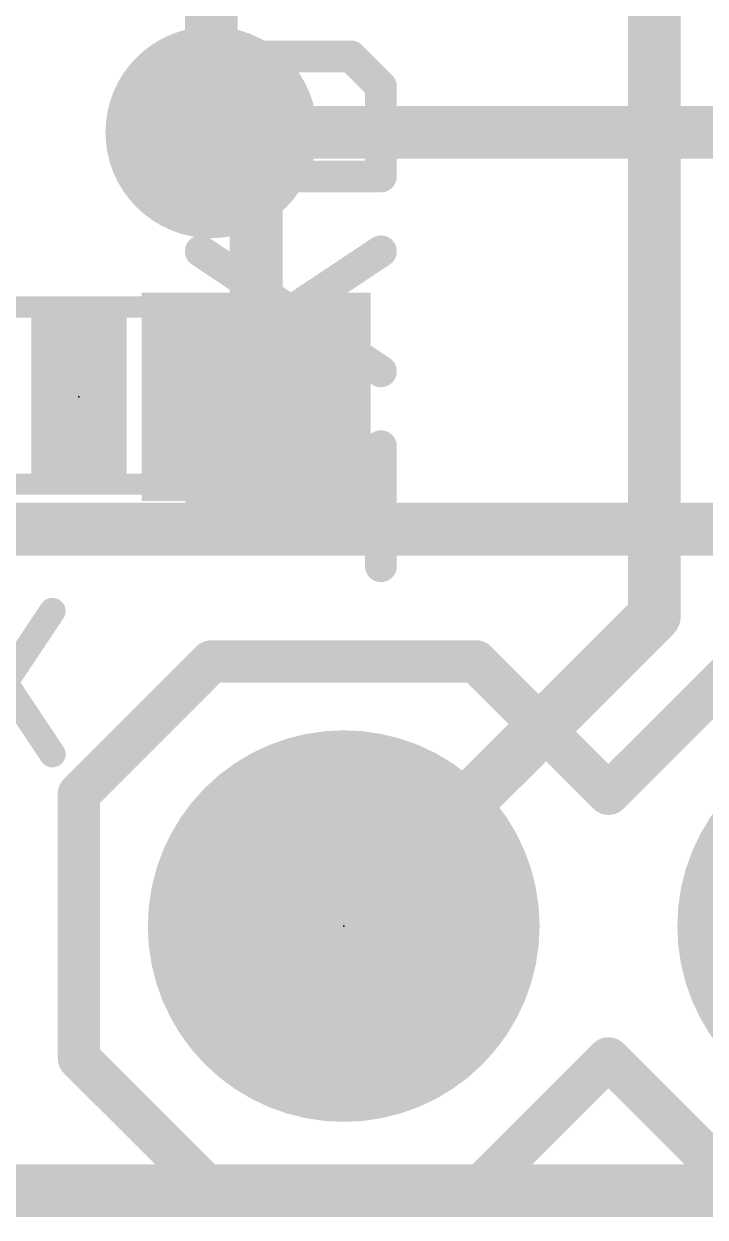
# Model space of a CAD drawing. Extents: x -17 to 90, y -12 to 22.
# Drawn here: x 6.09 to 9.35, y 1.14 to 6.87 of the extents above; entities that cross this region are included whole.
import ezdxf

# ---------------------------------------------------------------- set-up
doc = ezdxf.new("R2010")
doc.units = 0
for name, color, linetype in [('1', 12, 'CONTINUOUS'), ('16', 132, 'CONTINUOUS'), ('17', 110, 'CONTINUOUS'), ('18', 110, 'CONTINUOUS'), ('20', 53, 'CONTINUOUS'), ('21', 41, 'CONTINUOUS'), ('22', 40, 'CONTINUOUS'), ('23', 53, 'CONTINUOUS'), ('51', 53, 'CONTINUOUS')]:
    doc.layers.add(name, color=color, linetype=linetype)

# ---------------------------------------------------------------- blocks, each defined once
blk = doc.blocks.new('RECT')
blk.add_solid([(-0.5, -0.5), (0.5, -0.5), (-0.5, 0.5), (0.5, 0.5)])
blk = doc.blocks.new('ROUNDP')
at = {"const_width": 0.5}
blk.add_lwpolyline([(0, -0.25, 1), (0, 0.25, 1), (0, -0.25)], format="xyb", dxfattribs=at)
blk = doc.blocks.new('ROUNDV')
at = {"const_width": 0.5}
blk.add_lwpolyline([(0, -0.25, 1), (0, 0.25, 1), (0, -0.25)], format="xyb", dxfattribs=at)

msp = doc.modelspace()

# ---------------------------------------------------------------- linework, layer by layer
at = {"layer": '1', "const_width": 0.254}
for points in [[(9.11, 4.03), (9.11, 7.774)], [(6.985, 6.35), (7.2, 6.35)], [(7.2, 6.35), (7.2, 5.08)], [(7.62, 2.54), (9.11, 4.03)], [(31.75, 1.27), (1.27, 1.27)]]:
    msp.add_lwpolyline(points, dxfattribs=at)
at = {"layer": '1', "const_width": 0.127}
for points in [[(6.985, 6.4135, 1), (6.985, 6.2865)], [(7.2635, 6.35, 1), (7.1365, 6.35)], [(7.2, 6.2865, 1), (7.2, 6.4135)], [(7.1365, 5.08, 1), (7.2635, 5.08)], [(9.1549, 3.9851, 1), (9.0651, 4.0749)], [(9.0465, 4.03, 1), (9.1735, 4.03)], [(7.5751, 2.5849, 1), (7.6649, 2.4951)]]:
    msp.add_lwpolyline(points, format="xyb", dxfattribs=at)
at = {"layer": '16', "const_width": 0.254}
for points in [[(6.985, 13.97), (6.985, 6.35)], [(11.43, 6.35), (6.985, 6.35)], [(5.715, 4.445), (20.955, 4.445)], [(31.75, 1.27), (1.27, 1.27)]]:
    msp.add_lwpolyline(points, dxfattribs=at)
at = {"layer": '16', "const_width": 0.127}
for points in [[(6.985, 6.4135, 1), (6.985, 6.2865)], [(6.9215, 6.35, 1), (7.0485, 6.35)]]:
    msp.add_lwpolyline(points, format="xyb", dxfattribs=at)
at = {"layer": '20', "const_width": 0.2032}
msp.add_lwpolyline([(31.75, 1.27), (1.27, 1.27)], dxfattribs=at)
at = {"layer": '21'}
for points, const_width in [([(5.7649, 4.0519), (6.2225, 3.3655)], 0.127), ([(6.2225, 4.0519), (5.7649, 3.3655)], 0.127), ([(6.985, 3.81), (6.35, 3.175)], 0.2032), ([(6.985, 3.81), (8.255, 3.81)], 0.2032), ([(8.255, 3.81), (8.89, 3.175)], 0.2032), ([(8.89, 3.175), (9.525, 3.81)], 0.2032), ([(6.35, 3.175), (6.35, 1.905)], 0.2032), ([(6.35, 1.905), (6.985, 1.27)], 0.2032), ([(8.89, 1.905), (8.255, 1.27)], 0.2032), ([(9.525, 1.27), (8.89, 1.905)], 0.2032), ([(8.255, 1.27), (6.985, 1.27)], 0.2032)]:
    msp.add_lwpolyline(points, dxfattribs=dict(at, const_width=const_width))
for points, const_width in [([(6.2489, 4.0343, 1), (6.1961, 4.0695)], 0.0635), ([(6.985, 3.8608, 1), (6.985, 3.7592)], 0.1016), ([(7.0209, 3.7741, 1), (6.9491, 3.8459)], 0.1016), ([(8.2909, 3.8459, 1), (8.2191, 3.7741)], 0.1016), ([(8.255, 3.7592, 1), (8.255, 3.8608)], 0.1016), ([(6.1961, 3.3479, 1), (6.2489, 3.3831)], 0.0635), ([(6.4008, 3.175, 1), (6.2992, 3.175)], 0.1016), ([(6.3141, 3.2109, 1), (6.3859, 3.1391)], 0.1016), ([(8.8541, 3.2109, 1), (8.9259, 3.1391)], 0.1016), ([(8.8541, 3.1391, 1), (8.9259, 3.2109)], 0.1016), ([(6.3859, 1.9409, 1), (6.3141, 1.8691)], 0.1016), ([(8.9259, 1.9409, 1), (8.8541, 1.8691)], 0.1016), ([(8.9259, 1.8691, 1), (8.8541, 1.9409)], 0.1016), ([(6.2992, 1.905, 1), (6.4008, 1.905)], 0.1016), ([(6.985, 1.3208, 1), (6.985, 1.2192)], 0.1016), ([(6.9491, 1.2341, 1), (7.0209, 1.3059)], 0.1016), ([(8.2191, 1.3059, 1), (8.2909, 1.2341)], 0.1016), ([(8.255, 1.2192, 1), (8.255, 1.3208)], 0.1016)]:
    msp.add_lwpolyline(points, format="xyb", dxfattribs=dict(at, const_width=const_width))
at = {"layer": '22', "const_width": 0.1524}
for points in [[(6.9342, 6.5704), (7.0783, 6.7145)], [(7.0783, 6.7145), (7.6545, 6.7145)], [(7.6545, 6.7145), (7.7985, 6.5704)], [(6.9342, 6.1382), (6.9342, 6.5704)], [(7.7985, 6.5704), (7.7985, 6.1382)], [(7.7985, 6.1382), (6.9342, 6.1382)], [(7.7985, 5.2027), (6.9342, 5.7789)], [(7.7985, 5.7789), (6.9342, 5.2027)], [(7.7985, 4.2672), (7.7985, 4.8434)], [(6.9342, 4.5553), (7.7985, 4.5553)]]:
    msp.add_lwpolyline(points, dxfattribs=at)
at = {"layer": '22', "const_width": 0.0762}
for points in [[(7.0783, 6.7526, 1), (7.0783, 6.6764)], [(7.1052, 6.6875, 1), (7.0513, 6.7414)], [(7.6814, 6.7414, 1), (7.6275, 6.6875)], [(7.6545, 6.6764, 1), (7.6545, 6.7526)], [(6.9723, 6.5704, 1), (6.8961, 6.5704)], [(7.8366, 6.5704, 1), (7.7604, 6.5704)], [(6.9073, 6.5973, 1), (6.9611, 6.5435)], [(7.7716, 6.5435, 1), (7.8255, 6.5973)], [(6.9342, 6.1763, 1), (6.9342, 6.1001)], [(7.7985, 6.1001, 1), (7.7985, 6.1763)], [(6.8961, 6.1382, 1), (6.9723, 6.1382)], [(7.7604, 6.1382, 1), (7.8366, 6.1382)], [(6.9553, 5.8106, 1), (6.9131, 5.7472)], [(7.8197, 5.7472, 1), (7.7774, 5.8106)], [(6.9131, 5.2344, 1), (6.9553, 5.171)], [(7.7774, 5.171, 1), (7.8197, 5.2344)], [(7.8366, 4.8434, 1), (7.7604, 4.8434)], [(6.9342, 4.5934, 1), (6.9342, 4.5172)], [(7.7985, 4.5172, 1), (7.7985, 4.5934)], [(7.7604, 4.2672, 1), (7.8366, 4.2672)]]:
    msp.add_lwpolyline(points, format="xyb", dxfattribs=at)
at = {"layer": '23'}
for p in [(6.35, 5.08), (7.62, 2.54)]:
    msp.add_point(p, dxfattribs=at)
at = {"layer": '51', "const_width": 0.1016}
for points in [[(5.994, 5.512), (6.706, 5.512)], [(5.994, 4.661), (6.706, 4.661)]]:
    msp.add_lwpolyline(points, dxfattribs=at)
at = {"layer": '51', "const_width": 0.0508}
for points in [[(6.706, 5.4866, 1), (6.706, 5.5374)], [(6.706, 4.6356, 1), (6.706, 4.6864)]]:
    msp.add_lwpolyline(points, format="xyb", dxfattribs=at)

# ---------------------------------------------------------------- block references
at = {"layer": '1', "xscale": 1.1}
msp.add_blockref('RECT', (7.2, 5.08), dxfattribs=at)
at = {"layer": '17', "xscale": 1.8796, "yscale": 1.8796, "rotation": 90}
for p in [(7.62, 2.54), (7.62, 2.54), (10.16, 2.54), (10.16, 2.54)]:
    msp.add_blockref('ROUNDP', p, dxfattribs=at)
at = {"layer": '18', "xscale": 1.016, "yscale": 1.016}
msp.add_blockref('ROUNDV', (6.985, 6.35), dxfattribs=at)
msp.add_blockref('ROUNDV', (6.985, 6.35), dxfattribs=at)
at = {"layer": '21', "xscale": 0.4572, "yscale": 0.762}
msp.add_blockref('RECT', (6.35, 5.08), dxfattribs=at)
at = {"layer": '51'}
for p, xscale, yscale in [((6.9303, 5.0851), 0.5001, 0.95), ((7.62, 2.54), 0.508, 0.508)]:
    msp.add_blockref('RECT', p, dxfattribs=dict(at, xscale=xscale, yscale=yscale))

doc.saveas('drawing.dxf')
